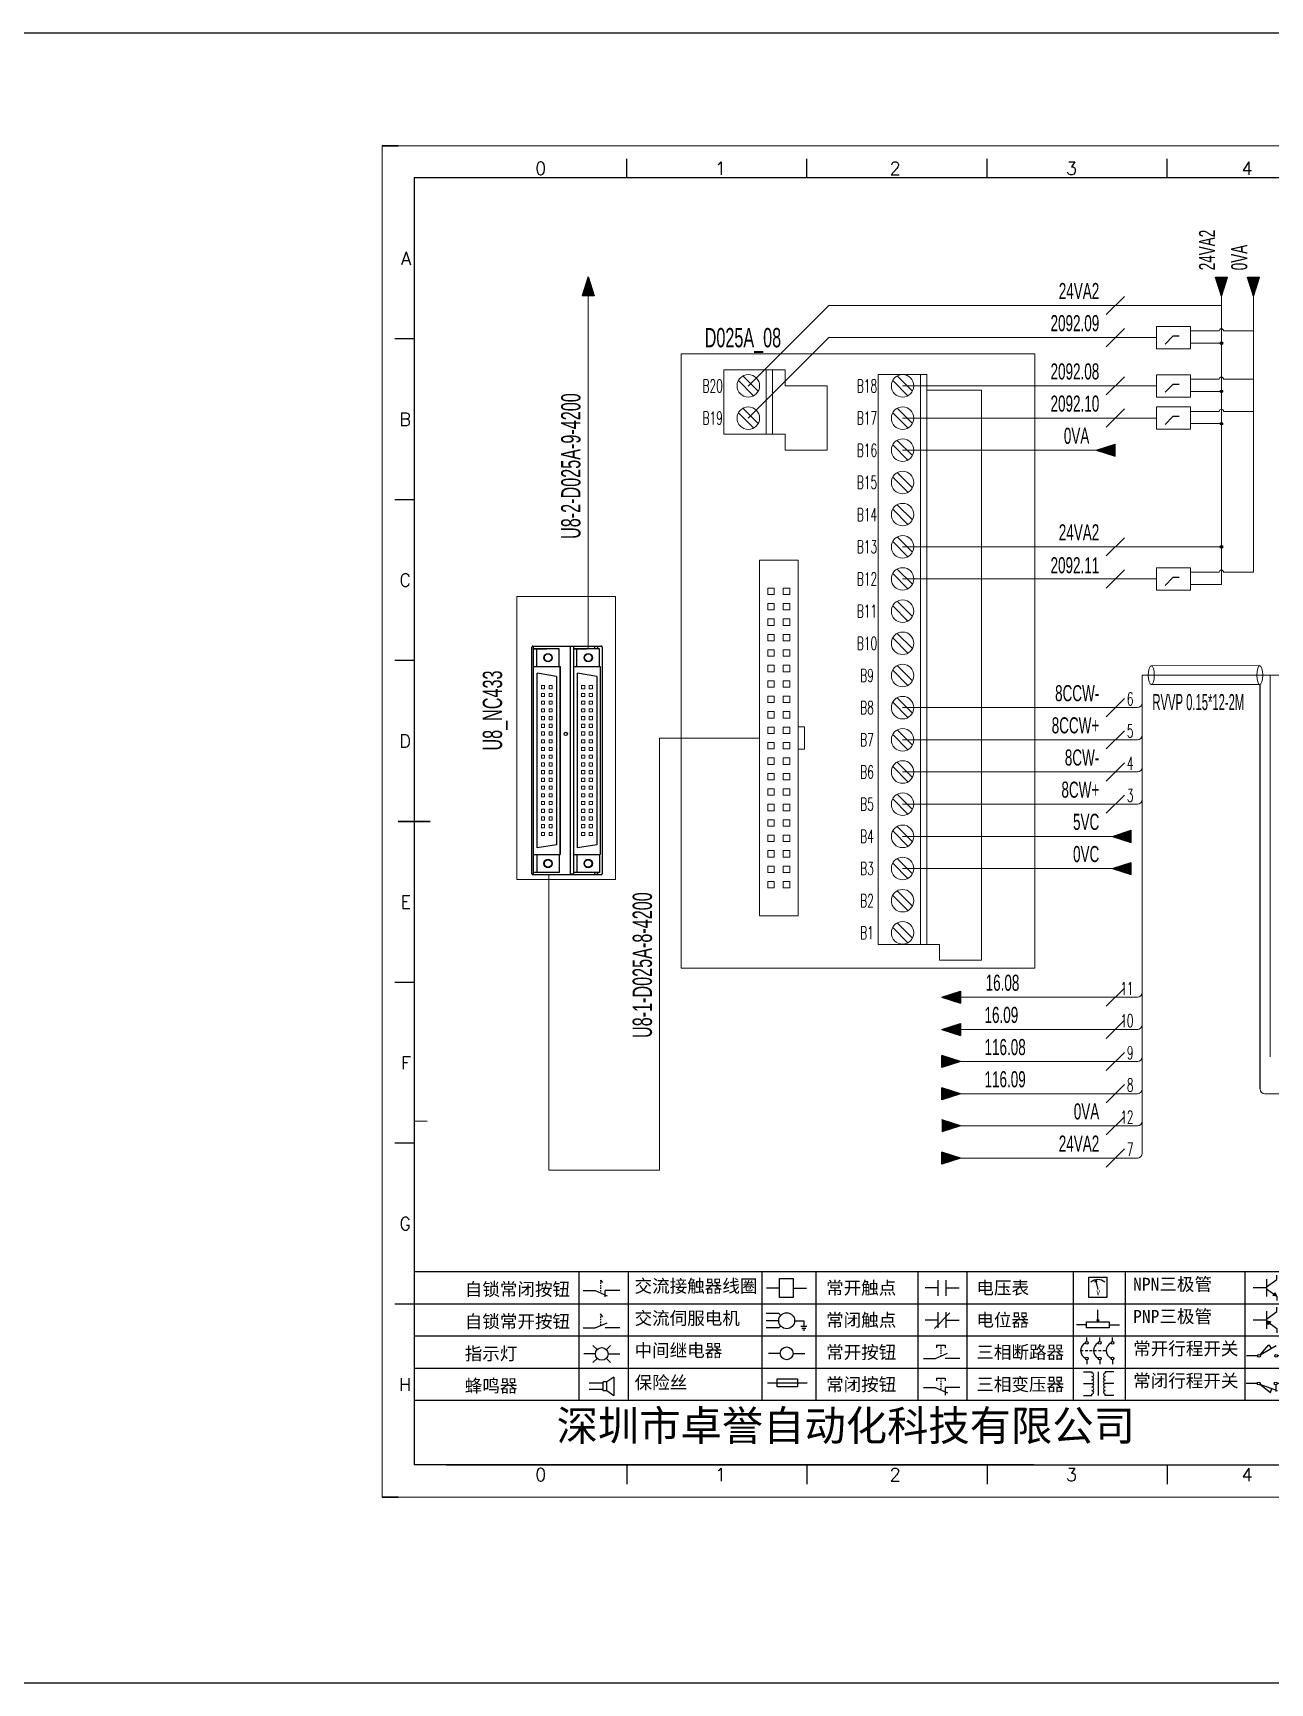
# Model space of a CAD drawing. Header units: millimetres. Extents: x 336 to 12810, y -1577 to 4105.
# Drawn here: x 11689.3 to 11881.5, y -364.4 to -108 of the extents above; entities that cross this region are included whole.
import ezdxf
from ezdxf.enums import TextEntityAlignment as Align

# ---------------------------------------------------------------- set-up
doc = ezdxf.new("R2010")
doc.units = ezdxf.units.MM
doc.linetypes.add('ACAD_ISO02W100', pattern=[15, 12, -3])
for name, color, linetype in [('AE_BOR', 1, 'Continuous'), ('SYMS', 7, 'Continuous'), ('Z_OM_GAIKEI', 7, 'Continuous')]:
    doc.layers.add(name, color=color, linetype=linetype)
doc.layers.add('Dimension', color=3, linetype='Continuous', lineweight=13)
doc.styles.get("Standard").update_dxf_attribs({"font": ''})
doc.styles.add('WD', font='romans.shx', dxfattribs={"width": 0.8, "bigfont": 'gbcbig.shx'})
doc.styles.add('样式 8', font='arial.ttf', dxfattribs={"width": 0.6, "height": 2.5})
doc.styles.add('汉字', font='')
doc.styles.get('Standard').set_extended_font_data('SimSun')
doc.styles.get('汉字').set_extended_font_data('新宋体')

# ---------------------------------------------------------------- blocks, each defined once
blk = doc.blocks.new('*U6')
at = {"linetype": 'ByBlock'}
for p, q in [((-1909.23, -780.45), (-1909.23, -780.67)), ((-1909.23, -780.45), (-1908.92, -780.84)), ((-1909.23, -780.84), (-1909.23, -781.05)), ((-1909.23, -781.23), (-1909.23, -781.44)), ((-1909.23, -781.61), (-1909.23, -781.83)), ((-1909.23, -782), (-1909.23, -782.21)), ((-1911.92, -782.07), (-1910.06, -782.07)), ((-1910.06, -782.07), (-1908.18, -782.88)), ((-1909.23, -782.38), (-1909.23, -782.43)), ((-1908.52, -783.07), (-1908.52, -782.07)), ((-1906.25, -782.07), (-1908.52, -782.07))]:
    blk.add_line(p, q, dxfattribs=at)
blk = doc.blocks.new('*U8')
at = {"linetype": 'ByBlock'}
for p, q in [((-1910.06, -792.89), (-1908.18, -792.08)), ((-1908.88, -791.17), (-1909.23, -790.71)), ((-1909.23, -790.71), (-1909.23, -790.92)), ((-1909.23, -791.09), (-1909.23, -791.31)), ((-1909.23, -791.48), (-1909.23, -791.69)), ((-1909.23, -791.86), (-1909.23, -792.08)), ((-1909.23, -792.25), (-1909.23, -792.47)), ((-1911.92, -792.89), (-1910.06, -792.89)), ((-1906.25, -792.89), (-1908.52, -792.89))]:
    blk.add_line(p, q, dxfattribs=at)
blk = doc.blocks.new('蜂鸣器')
at = {"linetype": 'ByBlock'}
for p, q in [((-1908.8, -796.48), (-1911.01, -796.48)), ((-1908.25, -796.26), (-1908.8, -796.26)), ((-1908.8, -797.68), (-1908.8, -796.26)), ((-1907.17, -795.53), (-1908.25, -796.26)), ((-1908.25, -797.68), (-1908.25, -796.26)), ((-1907.17, -795.53), (-1907.17, -798.41)), ((-1908.8, -797.46), (-1911.01, -797.46)), ((-1908.25, -797.68), (-1908.8, -797.68)), ((-1907.17, -798.41), (-1908.25, -797.68))]:
    blk.add_line(p, q, dxfattribs=at)
blk = doc.blocks.new('指示灯')
at = {"linetype": 'ByBlock'}
for p, q in [((-1854.25, -776.92), (-1856.06, -776.92)), ((-1854.62, -775.59), (-1853.97, -776.23)), ((-1851.9, -775.59), (-1852.54, -776.23)), ((-1852.26, -776.92), (-1850.45, -776.92)), ((-1854.62, -778.25), (-1853.97, -777.61)), ((-1851.9, -778.25), (-1852.54, -777.61))]:
    blk.add_line(p, q, dxfattribs=at)
blk.add_circle((-1853.26, -776.92), 0.992, dxfattribs=at)
blk = doc.blocks.new('交流接触器线圈')
at = {"linetype": 'ByBlock'}
for p, q in [((-1880.82, -781.77), (-1882.87, -781.77)), ((-1878.72, -781.77), (-1876.67, -781.77))]:
    blk.add_line(p, q, dxfattribs=at)
blk.add_lwpolyline([(-1880.82, -780.28), (-1878.72, -780.28), (-1878.72, -783.26), (-1880.82, -783.26)], close=True, dxfattribs=at)
blk = doc.blocks.new('交流伺服电机')
at = {"linetype": 'ByBlock'}
for p, q in [((-1880.97, -785.75), (-1882.94, -785.75)), ((-1880.97, -786.85), (-1882.94, -786.85)), ((-1880.97, -785.75), (-1880.65, -786.03)), ((-1878.49, -786.85), (-1877.07, -786.85)), ((-1877.07, -786.85), (-1877.07, -787.72)), ((-1880.97, -787.94), (-1882.94, -787.94)), ((-1880.97, -787.94), (-1880.65, -787.67)), ((-1877.54, -787.72), (-1876.59, -787.72)), ((-1877.38, -788.01), (-1876.75, -788.01)), ((-1877.23, -788.29), (-1876.9, -788.29))]:
    blk.add_line(p, q, dxfattribs=at)
blk.add_circle((-1879.73, -786.85), 1.24, dxfattribs=at)
blk = doc.blocks.new('中间继电器')
at = {"linetype": 'ByBlock'}
for p, q in [((-1880.72, -791.92), (-1882.54, -791.92)), ((-1878.74, -791.92), (-1876.92, -791.92))]:
    blk.add_line(p, q, dxfattribs=at)
blk.add_circle((-1879.73, -791.92), 0.992, dxfattribs=at)
blk = doc.blocks.new('保险丝')
at = {"linetype": 'ByBlock'}
blk.add_line((-1882.72, -796.49), (-1876.55, -796.49), dxfattribs=at)
blk.add_lwpolyline([(-1881.2, -795.86), (-1878.06, -795.86), (-1878.06, -797.12), (-1881.2, -797.12)], close=True, dxfattribs=at)
blk = doc.blocks.new('常开按钮')
at = {"linetype": 'ByBlock'}
for p, q in [((-1910.06, -787.73), (-1908.18, -786.93)), ((-1909.9, -785.68), (-1908.56, -785.68)), ((-1909.9, -785.68), (-1909.9, -786.07)), ((-1909.23, -785.68), (-1909.23, -785.89)), ((-1909.23, -786.06), (-1909.23, -786.28)), ((-1909.23, -786.45), (-1909.23, -786.67)), ((-1909.23, -786.84), (-1909.23, -787.05)), ((-1908.56, -785.68), (-1908.56, -786.07)), ((-1911.92, -787.73), (-1910.06, -787.73)), ((-1909.23, -787.22), (-1909.23, -787.38)), ((-1906.25, -787.73), (-1908.52, -787.73))]:
    blk.add_line(p, q, dxfattribs=at)
blk = doc.blocks.new('常开触点')
at = {"linetype": 'ByBlock'}
for p, q in [((-1853.82, -781.77), (-1855.88, -781.77)), ((-1853.82, -782.99), (-1853.82, -780.56)), ((-1852.6, -782.99), (-1852.6, -780.56)), ((-1852.6, -781.77), (-1850.55, -781.77))]:
    blk.add_line(p, q, dxfattribs=at)
blk = doc.blocks.new('常闭触点')
at = {"linetype": 'ByBlock'}
for p, q in [((-1853.82, -786.77), (-1855.88, -786.77)), ((-1852.01, -785.66), (-1854.43, -788.1)), ((-1853.82, -787.99), (-1853.82, -785.56)), ((-1852.6, -787.99), (-1852.6, -785.56)), ((-1852.6, -786.77), (-1850.55, -786.77))]:
    blk.add_line(p, q, dxfattribs=at)
blk = doc.blocks.new('常闭按钮')
at = {"linetype": 'ByBlock'}
for p, q in [((-1856.13, -792.28), (-1854.28, -792.28)), ((-1854.28, -792.28), (-1852.4, -793.09)), ((-1854.11, -790.83), (-1852.77, -790.83)), ((-1854.11, -790.83), (-1854.11, -791.22)), ((-1853.44, -790.83), (-1853.44, -791.04)), ((-1853.44, -791.21), (-1853.44, -791.43)), ((-1853.44, -791.6), (-1853.44, -791.82)), ((-1853.44, -791.99), (-1853.44, -792.2)), ((-1852.77, -790.83), (-1852.77, -791.22)), ((-1850.47, -792.28), (-1852.73, -792.28)), ((-1852.73, -792.28), (-1852.73, -793.43)), ((-1853.44, -792.37), (-1853.44, -792.53))]:
    blk.add_line(p, q, dxfattribs=at)
blk = doc.blocks.new('电压表')
at = {"linetype": 'ByBlock'}
for p, q in [((-1814.84, -780.75), (-1814.91, -781.13)), ((-1814.6, -781.05), (-1814.91, -781.13)), ((-1814.84, -780.75), (-1814.46, -782.26)), ((-1814.84, -780.75), (-1814.6, -781.05))]:
    blk.add_line(p, q, dxfattribs=at)
blk.add_lwpolyline([(-1815.84, -780.34), (-1813.07, -780.34), (-1813.07, -783.49), (-1815.84, -783.49)], close=True, dxfattribs=at)
blk.add_arc((-1814.46, -782.26), 1.56, 46.8313, 133.1687, dxfattribs=at)
at = {"linetype": 'ByBlock', "insert": (-1814.7, -782.39), "char_height": 0.75, "width": 0.6768, "attachment_point": 1}
blk.add_mtext('V', dxfattribs=at)
blk = doc.blocks.new('电位器')
at = {"linetype": 'ByBlock'}
for p, q in [((-1814.45, -787.3), (-1814.62, -786.96)), ((-1814.62, -786.96), (-1814.27, -786.96)), ((-1814.45, -787.3), (-1814.45, -785.39)), ((-1814.45, -787.3), (-1814.27, -786.96)), ((-1816.21, -787.75), (-1817.79, -787.75)), ((-1812.68, -787.75), (-1811.1, -787.75))]:
    blk.add_line(p, q, dxfattribs=at)
blk.add_lwpolyline([(-1816.21, -787.3), (-1812.68, -787.3), (-1812.68, -788.2), (-1816.21, -788.2)], close=True, dxfattribs=at)
blk = doc.blocks.new('三相断路器')
at = {"linetype": 'ByBlock'}
for p, q in [((-1816.17, -790.33), (-1816.17, -789.7)), ((-1814.17, -790.33), (-1814.17, -789.7)), ((-1812.18, -790.33), (-1812.18, -789.7)), ((-1817.14, -791.74), (-1816.72, -791.74)), ((-1816.45, -791.74), (-1816.03, -791.74)), ((-1815.76, -791.74), (-1815.34, -791.74)), ((-1815.07, -791.74), (-1814.65, -791.74)), ((-1814.38, -791.74), (-1813.96, -791.74)), ((-1813.69, -791.74), (-1813.27, -791.74)), ((-1816.17, -793.19), (-1816.17, -793.83)), ((-1814.17, -793.19), (-1814.17, -793.83)), ((-1812.18, -793.19), (-1812.18, -793.83))]:
    blk.add_line(p, q, dxfattribs=at)
for centre in [(-1816.17, -790.55), (-1814.17, -790.55), (-1812.18, -790.55), (-1816.17, -792.98), (-1814.17, -792.98), (-1812.18, -792.98)]:
    blk.add_circle(centre, 0.219, dxfattribs=at)
for centre in [(-1815.81, -791.74), (-1813.82, -791.74), (-1811.83, -791.74)]:
    blk.add_arc(centre, 1.32, 115.5791, 244.4209, dxfattribs=at)
blk = doc.blocks.new('三相变压器')
at = {"linetype": 'ByBlock'}
for p, q in [((-1816.69, -795.03), (-1815.37, -795.03)), ((-1816.69, -796.87), (-1815.37, -796.87)), ((-1815.37, -795.03), (-1815.37, -795.24)), ((-1814.34, -798.7), (-1814.34, -795.04)), ((-1812, -795.03), (-1813.32, -795.03)), ((-1813.32, -795.03), (-1813.32, -795.24)), ((-1812, -796.87), (-1813.32, -796.87)), ((-1816.69, -798.71), (-1815.37, -798.71)), ((-1815.37, -798.71), (-1815.37, -798.5)), ((-1813.32, -798.71), (-1813.32, -798.5)), ((-1812, -798.71), (-1813.32, -798.71))]:
    blk.add_line(p, q, dxfattribs=at)
for centre, start, end in [((-1815.37, -795.51), 270, 90), ((-1815.37, -796.06), 270, 90), ((-1815.37, -796.6), 270, 90), ((-1815.37, -797.14), 270, 90), ((-1815.37, -797.68), 270, 90), ((-1813.32, -795.51), 90, 270), ((-1813.32, -796.06), 90, 270), ((-1813.32, -796.6), 90, 270), ((-1813.32, -797.14), 90, 270), ((-1813.32, -797.68), 90, 270), ((-1815.37, -798.23), 270, 90), ((-1813.32, -798.23), 90, 270)]:
    blk.add_arc(centre, 0.271, start, end, dxfattribs=at)
blk = doc.blocks.new('NPN三极管')
at = {"linetype": 'ByBlock'}
for p, q in [((-1785.73, -781.97), (-1787.81, -781.97)), ((-1785.73, -780.61), (-1785.73, -783.32)), ((-1785.73, -781.82), (-1784.15, -780.66)), ((-1784.15, -780.66), (-1784.15, -779.98)), ((-1785.73, -782.11), (-1784.15, -783.27)), ((-1784.41, -782.73), (-1784.74, -783.18)), ((-1784.15, -783.27), (-1784.74, -783.18)), ((-1784.15, -783.27), (-1784.41, -782.73)), ((-1784.15, -783.27), (-1784.15, -783.96))]:
    blk.add_line(p, q, dxfattribs=at)
blk = doc.blocks.new('PNP三极管')
at = {"linetype": 'ByBlock'}
for p, q in [((-1784.9, -786.74), (-1786.98, -786.74)), ((-1784.9, -785.38), (-1784.9, -788.09)), ((-1784.9, -786.59), (-1783.32, -785.43)), ((-1784.9, -786.88), (-1783.32, -788.04)), ((-1784.9, -786.88), (-1784.31, -786.97)), ((-1784.9, -786.88), (-1784.64, -787.42)), ((-1784.31, -786.97), (-1784.64, -787.42)), ((-1783.32, -785.43), (-1783.32, -784.75)), ((-1783.32, -788.04), (-1783.32, -788.73))]:
    blk.add_line(p, q, dxfattribs=at)
blk = doc.blocks.new('常开行程开关')
at = {"linetype": 'ByBlock'}
for p, q in [((-1786.29, -792.3), (-1788.01, -792.3)), ((-1785.89, -792.17), (-1784.52, -790.62)), ((-1785.89, -792.17), (-1783.43, -790.72)), ((-1784.52, -790.62), (-1784.19, -791.17)), ((-1781.48, -792.3), (-1783.21, -792.3))]:
    blk.add_line(p, q, dxfattribs=at)
for centre in [(-1786.07, -792.3), (-1783.42, -792.3)]:
    blk.add_circle(centre, 0.219, dxfattribs=at)
blk = doc.blocks.new('常闭行程开关')
at = {"linetype": 'ByBlock'}
for p, q in [((-1786.34, -796.62), (-1788.07, -796.62)), ((-1785.93, -796.72), (-1783.25, -797.7)), ((-1785.93, -796.72), (-1784.3, -798)), ((-1784.3, -798), (-1784.08, -797.4)), ((-1783.48, -796.84), (-1783.48, -797.85)), ((-1781.54, -796.62), (-1783.26, -796.62))]:
    blk.add_line(p, q, dxfattribs=at)
for centre in [(-1786.12, -796.62), (-1783.48, -796.62)]:
    blk.add_circle(centre, 0.219, dxfattribs=at)
blk = doc.blocks.new('电控横A4')
for p, q in [((292, -5), (5, -5)), ((5, -5), (5, -205)), ((10.03, -205), (289.53, -205)), ((130.8, -205), (190.75, -205))]:
    blk.add_line(p, q)
at = {"lineweight": 9, "ltscale": 0.1}
for p, q in [((5, -151.57), (7, -151.57)), ((101.34, -205), (130.8, -205)), ((129.44, -205), (129.44, -205)), ((129.44, -205), (129.44, -205)), ((129.44, -205), (129.44, -205)), ((129.44, -205), (129.44, -205))]:
    blk.add_line(p, q, dxfattribs=at)
at = {"linetype": 'ByBlock'}
for p, q in [((292, -175), (5, -175)), ((292, -180), (5, -180)), ((292, -185), (5, -185)), ((292, -190), (5, -190)), ((292, -195), (5, -195))]:
    blk.add_line(p, q, dxfattribs=at)
at = {"color": 0, "lineweight": -2}
for p, q in [((30.58, -175), (30.58, -195)), ((38.26, -175), (38.26, -195)), ((59.05, -175), (59.05, -195)), ((67.4, -175), (67.4, -195)), ((83.26, -175), (83.26, -195)), ((90.91, -175), (90.91, -195)), ((107.4, -175), (107.4, -195)), ((115.5, -175), (115.5, -195)), ((134.12, -175), (134.12, -195))]:
    blk.add_line(p, q, dxfattribs=at)
at = {"color": 0, "ltscale": 2}
blk.add_line((101.34, -205), (5, -205), dxfattribs=at)
at = {"layer": 'AE_BOR', "lineweight": 30}
for p, q in [((2.53, 0), (0, 0)), ((0, -210), (2.53, -210))]:
    blk.add_line(p, q, dxfattribs=at)
at = {"layer": 'AE_BOR', "color": 1, "lineweight": 15}
for p, q in [((0, 0), (297, 0)), ((0, -210), (0, 0)), ((297, -210), (0, -210))]:
    blk.add_line(p, q, dxfattribs=at)
at = {"layer": 'AE_BOR'}
for p, q in [((38.03, -5), (38.03, -2)), ((66.03, -5), (66.03, -2)), ((94.03, -5), (94.03, -2)), ((122.03, -5), (122.03, -2)), ((5, -30), (2, -30)), ((5, -55), (2, -55)), ((5, -80), (2, -80)), ((5, -130), (2, -130)), ((5, -155), (2, -155)), ((5, -180), (2, -180)), ((38.03, -205), (38.03, -208)), ((66.03, -205), (66.03, -208)), ((94.03, -205), (94.03, -208)), ((122.03, -205), (122.03, -208))]:
    blk.add_line(p, q, dxfattribs=at)
at = {"layer": 'AE_BOR', "color": 2, "lineweight": 30}
blk.add_line((2.5, -105), (7.5, -105), dxfattribs=at)
at = {"linetype": 'ByBlock'}
for name, p in [('*U6', (1943.19, 604.18)), ('交流接触器线圈', (1942.62, 604.27)), ('常开触点', (1940.27, 604.3)), ('电压表', (1925.71, 604.52)), ('NPN三极管', (1923.2, 604.5)), ('*U8', (1943.19, 609.18)), ('交流伺服电机', (1942.62, 604.27)), ('常闭触点', (1940.27, 604.3)), ('电位器', (1925.71, 604.52)), ('PNP三极管', (1922.37, 604.27)), ('指示灯', (1887.41, 589.18)), ('中间继电器', (1942.62, 604.27)), ('常开按钮', (1996.06, 599.3)), ('三相断路器', (1925.71, 604.52)), ('常开行程开关', (1922.37, 604.27)), ('蜂鸣器', (1943.19, 604.18)), ('保险丝', (1942.62, 604.27)), ('常闭按钮', (1940.27, 599.3)), ('三相变压器', (1925.71, 604.52)), ('常闭行程开关', (1922.37, 604.27))]:
    blk.add_blockref(name, p, dxfattribs=at)
at = {"char_height": 2, "attachment_point": 1, "style": '汉字'}
for s, insert in [('{\\fKaiTi_GB2312|b0|i0|c134|p49;自锁常闭按钮}', (12.86, -176.69)), ('{\\fKaiTi_GB2312|b0|i0|c134|p49;交流接触器线圈}', (39.25, -176.19)), ('{\\fKaiTi_GB2312|b0|i0|c134|p49;常开触点}', (69.01, -176.48)), ('{\\fKaiTi_GB2312|b0|i0|c134|p49;电压表}', (92.37, -176.47)), ('{\\fKaiTi_GB2312|b0|i0|c134|p49;NPN三极管}', (116.73, -175.91)), ('{\\fKaiTi_GB2312|b0|i0|c134|p49;自锁常开按钮}', (12.86, -181.69)), ('{\\fKaiTi_GB2312|b0|i0|c134|p49;交流伺服电机}', (39.25, -181.19)), ('{\\fKaiTi_GB2312|b0|i0|c134|p49;常闭触点}', (69.01, -181.48)), ('{\\fKaiTi_GB2312|b0|i0|c134|p49;电位器}', (92.37, -181.47)), ('{\\fKaiTi_GB2312|b0|i0|c134|p49;PNP三极管}', (116.73, -180.91)), ('{\\fKaiTi_GB2312|b0|i0|c134|p49;指示灯}', (12.86, -186.69)), ('{\\fKaiTi_GB2312|b0|i0|c134|p49;中间继电器}', (39.25, -186.19)), ('{\\fKaiTi_GB2312|b0|i0|c134|p49;常开按钮}', (69.01, -186.48)), ('{\\fKaiTi_GB2312|b0|i0|c134|p49;三相断路器}', (92.37, -186.47)), ('{\\fKaiTi_GB2312|b0|i0|c134|p49;常开行程开关}', (116.73, -185.91)), ('{\\fKaiTi_GB2312|b0|i0|c134|p49;蜂鸣器}', (12.86, -191.69)), ('{\\fKaiTi_GB2312|b0|i0|c134|p49;保险丝}', (39.25, -191.19)), ('{\\fKaiTi_GB2312|b0|i0|c134|p49;常闭按钮}', (69.01, -191.48)), ('{\\fKaiTi_GB2312|b0|i0|c134|p49;三相变压器}', (92.37, -191.47)), ('{\\fKaiTi_GB2312|b0|i0|c134|p49;常闭行程开关}', (116.73, -190.91))]:
    blk.add_mtext(s, dxfattribs=dict(at, insert=insert))
at = {"color": 0, "lineweight": -2, "insert": (27.14, -196.53), "char_height": 4.7064, "width": 96.1138, "attachment_point": 1}
blk.add_mtext('深圳市卓誉自动化科技有限公司', dxfattribs=at)
at = {"layer": 'AE_BOR', "style": 'WD'}
for s, p in [('0', (24.67, -4.5)), ('1', (52.6, -4.5)), ('2', (79.75, -4.5)), ('3', (107.15, -4.5)), ('4', (134.45, -4.5)), ('0', (24.67, -207.5)), ('1', (52.6, -207.5)), ('2', (79.75, -207.5)), ('3', (107.15, -207.5)), ('4', (134.45, -207.5))]:
    blk.add_text(s, height=2, dxfattribs=at).set_placement(p, align=Align.CENTER)
for s, p in [('A', (4.5, -17.5)), ('B', (4.5, -42.5)), ('C', (4.5, -67.5)), ('D', (4.5, -92.5)), ('E', (4.5, -117.5)), ('F', (4.5, -142.5)), ('G', (4.5, -167.5)), ('H', (4.5, -192.5))]:
    blk.add_text(s, height=2, dxfattribs=at).set_placement(p, align=Align.MIDDLE_RIGHT)
blk = doc.blocks.new('WDDOT')
blk.add_hatch(color=256).paths.add_polyline_path([(0.5, 0, 1), (-0.5, 0, 1)])
blk.add_circle((0, 0), 0.5)

msp = doc.modelspace()

# ---------------------------------------------------------------- hatches: boundary and pattern name
for points in [[(11774.595, -148.794), (11775.531, -145.876), (11776.466, -148.794)], [(11873.012, -145.917), (11873.948, -148.836), (11874.883, -145.917)], [(11878.012, -145.917), (11878.948, -148.836), (11879.883, -145.917)], [(11874.144, -156.164, 1), (11873.751, -156.164, 1)], [(11874.144, -163.664, 1), (11873.751, -163.664, 1)], [(11874.144, -168.664, 1), (11873.751, -168.664, 1)], [(11854.511, -172.804), (11857.429, -173.739), (11857.429, -171.869)], [(11874.144, -187.804, 1), (11873.751, -187.804, 1)], [(11857.011, -232.804), (11859.929, -233.739), (11859.929, -231.869)], [(11857.011, -237.804), (11859.929, -238.739), (11859.929, -236.869)], [(11830.479, -257.808), (11833.398, -258.743), (11833.398, -256.873)], [(11830.479, -262.804), (11833.398, -263.739), (11833.398, -261.869)], [(11830.479, -268.735), (11830.479, -266.865), (11833.398, -267.8)], [(11830.479, -273.735), (11830.479, -271.865), (11833.398, -272.8)], [(11833.398, -277.8), (11830.479, -278.735), (11830.479, -276.865)], [(11830.479, -283.735), (11830.479, -281.865), (11833.398, -282.8)]]:
    msp.add_hatch(color=256).paths.add_polyline_path(points)

# ---------------------------------------------------------------- linework, layer by layer
for p, q in [((11775.531, -145.876), (11774.595, -148.794)), ((11775.531, -145.876), (11776.466, -148.794)), ((11873.012, -145.917), (11874.883, -145.917)), ((11873.948, -148.836), (11873.012, -145.917)), ((11873.948, -148.836), (11874.883, -145.917)), ((11878.012, -145.917), (11879.883, -145.917)), ((11878.948, -148.836), (11878.012, -145.917)), ((11878.948, -148.836), (11879.883, -145.917)), ((11776.466, -148.794), (11774.595, -148.794)), ((11854.511, -172.804), (11857.429, -171.869)), ((11854.511, -172.804), (11857.429, -173.739)), ((11857.429, -173.739), (11857.429, -171.869)), ((11879.955, -272.062), (11879.955, -209.205)), ((11857.011, -232.804), (11859.929, -231.869)), ((11857.011, -232.804), (11859.929, -233.739)), ((11859.929, -233.739), (11859.929, -231.869)), ((11857.011, -237.804), (11859.929, -236.869)), ((11857.011, -237.804), (11859.929, -238.739)), ((11859.929, -238.739), (11859.929, -236.869)), ((11830.479, -257.808), (11833.398, -256.873)), ((11830.479, -257.808), (11833.398, -258.743)), ((11833.398, -256.873), (11833.398, -258.743)), ((11830.479, -262.804), (11833.398, -261.869)), ((11830.479, -262.804), (11833.398, -263.739)), ((11833.398, -261.869), (11833.398, -263.739)), ((11833.398, -267.8), (11830.479, -266.865)), ((11830.479, -268.735), (11830.479, -266.865)), ((11833.398, -267.8), (11830.479, -268.735)), ((11833.398, -272.8), (11830.479, -271.865)), ((11830.479, -273.735), (11830.479, -271.865)), ((11833.398, -272.8), (11830.479, -273.735)), ((11833.398, -277.8), (11830.479, -276.865)), ((11833.398, -277.8), (11830.479, -278.735)), ((11830.479, -283.735), (11830.479, -281.865)), ((11833.398, -282.8), (11830.479, -281.865)), ((11833.398, -282.8), (11830.479, -283.735))]:
    msp.add_line(p, q)
at = {"color": 3, "lineweight": 0}
for p, q in [((11775.531, -203.66), (11775.531, -148.794)), ((11824.403, -192.808), (11863.865, -192.808)), ((11919.013, -207.745), (11861.643, -207.745)), ((11824.403, -212.804), (11860.893, -212.804)), ((11786.643, -217.521), (11786.643, -284.701)), ((11802.155, -217.521), (11786.643, -217.521)), ((11824.403, -217.804), (11860.893, -217.804)), ((11824.403, -222.804), (11860.893, -222.804)), ((11824.403, -227.804), (11860.893, -227.804)), ((11769.432, -284.701), (11769.432, -238.779)), ((11769.441, -284.701), (11786.643, -284.701))]:
    msp.add_line(p, q, dxfattribs=at)
at = {"lineweight": 0}
for p, q in [((11800.383, -162.841), (11812.921, -150.304)), ((11812.921, -150.304), (11873.948, -150.304)), ((11873.948, -193.668), (11873.948, -148.836)), ((11878.948, -191.774), (11878.948, -148.836)), ((11800.383, -167.841), (11812.921, -155.304)), ((11812.921, -155.304), (11863.865, -155.304)), ((11869.121, -154.27), (11873.602, -154.27)), ((11869.121, -156.164), (11873.948, -156.164)), ((11874.275, -154.27), (11878.948, -154.27)), ((11796.639, -170.304), (11796.639, -160.304)), ((11806.134, -160.304), (11796.639, -160.304)), ((11803.203, -170.304), (11803.203, -160.304)), ((11804.203, -170.304), (11804.203, -160.304)), ((11806.134, -162.804), (11806.134, -160.304)), ((11820.621, -249.591), (11820.621, -161.017)), ((11828.185, -161.017), (11820.621, -161.017)), ((11827.185, -249.591), (11827.185, -161.017)), ((11828.185, -249.591), (11828.185, -161.017)), ((11812.697, -162.804), (11806.134, -162.804)), ((11812.697, -162.804), (11812.697, -172.804)), ((11824.403, -162.804), (11863.865, -162.804)), ((11836.68, -163.471), (11828.185, -163.471)), ((11836.68, -163.471), (11836.68, -252.045)), ((11869.121, -161.77), (11873.602, -161.77)), ((11869.121, -163.664), (11873.948, -163.664)), ((11874.275, -161.77), (11878.948, -161.77)), ((11824.403, -167.804), (11863.865, -167.804)), ((11869.121, -166.77), (11873.602, -166.77)), ((11869.121, -168.664), (11873.948, -168.664)), ((11874.275, -166.77), (11878.948, -166.77)), ((11806.134, -170.304), (11796.639, -170.304)), ((11806.134, -172.804), (11806.134, -170.304)), ((11812.697, -172.804), (11806.134, -172.804)), ((11824.403, -172.804), (11854.511, -172.804)), ((11824.403, -187.804), (11873.948, -187.804)), ((11869.121, -191.774), (11873.602, -191.774)), ((11874.275, -191.774), (11878.948, -191.774)), ((11869.121, -193.668), (11873.948, -193.668)), ((11863.072, -206.281), (11879.915, -206.279)), ((11861.643, -207.745), (11861.643, -282.05)), ((11863.052, -209.21), (11879.915, -209.21)), ((11881.499, -267.058), (11881.499, -207.745)), ((11824.403, -232.804), (11857.011, -232.804)), ((11824.403, -237.804), (11857.011, -237.804)), ((11830.116, -249.591), (11820.621, -249.591)), ((11830.116, -252.045), (11830.116, -249.591)), ((11836.68, -252.045), (11830.116, -252.045)), ((11833.398, -257.808), (11860.893, -257.808)), ((11833.398, -262.804), (11860.893, -262.804)), ((11833.398, -267.8), (11860.893, -267.8)), ((11833.398, -272.8), (11860.893, -272.8)), ((11919.013, -272.812), (11880.705, -272.812)), ((11833.398, -277.8), (11860.893, -277.8)), ((11833.398, -282.8), (11860.893, -282.8))]:
    msp.add_line(p, q, dxfattribs=at)
at = {"linetype": 'ACAD_ISO02W100'}
for p, q in [((11866.387, -155.069), (11865.195, -156.298)), ((11867.394, -155.072), (11866.387, -155.069)), ((11866.387, -162.569), (11865.195, -163.798)), ((11867.394, -162.572), (11866.387, -162.569)), ((11866.387, -167.569), (11865.195, -168.798)), ((11867.394, -167.572), (11866.387, -167.569)), ((11866.387, -192.573), (11865.195, -193.802)), ((11867.394, -192.576), (11866.387, -192.573))]:
    msp.add_line(p, q, dxfattribs=at)
at = {"color": 1}
msp.add_lwpolyline([(11345.451, -107.963), (12809.799, -107.963), (12809.799, -364.374), (11345.451, -364.374)], close=True, dxfattribs=at)
at = {"lineweight": 0}
for points in [[(11863.865, -157.03), (11863.865, -153.578), (11869.121, -153.578), (11869.121, -157.03)], [(11789.967, -253.294), (11789.967, -157.804), (11844.967, -157.804), (11844.967, -253.294)], [(11789.967, -253.294), (11789.967, -157.804), (11844.967, -157.804), (11844.967, -253.294)], [(11863.865, -164.53), (11863.865, -161.078), (11869.121, -161.078), (11869.121, -164.53)], [(11863.865, -169.53), (11863.865, -166.078), (11869.121, -166.078), (11869.121, -169.53)], [(11802.155, -245.171), (11802.155, -189.871), (11808.155, -189.871), (11808.155, -245.171)], [(11863.865, -194.534), (11863.865, -191.082), (11869.121, -191.082), (11869.121, -194.534)], [(11804.455, -195.221), (11803.455, -195.221), (11803.455, -194.221), (11804.455, -194.221)], [(11806.855, -195.221), (11805.855, -195.221), (11805.855, -194.221), (11806.855, -194.221)], [(11779.797, -239.529), (11764.447, -239.529), (11764.447, -195.513), (11779.797, -195.513)], [(11804.455, -197.621), (11803.455, -197.621), (11803.455, -196.621), (11804.455, -196.621)], [(11806.855, -197.621), (11805.855, -197.621), (11805.855, -196.621), (11806.855, -196.621)], [(11804.455, -200.021), (11803.455, -200.021), (11803.455, -199.021), (11804.455, -199.021)], [(11806.855, -200.021), (11805.855, -200.021), (11805.855, -199.021), (11806.855, -199.021)], [(11804.455, -202.421), (11803.455, -202.421), (11803.455, -201.421), (11804.455, -201.421)], [(11806.855, -202.421), (11805.855, -202.421), (11805.855, -201.421), (11806.855, -201.421)], [(11804.455, -204.821), (11803.455, -204.821), (11803.455, -203.821), (11804.455, -203.821)], [(11806.855, -204.821), (11805.855, -204.821), (11805.855, -203.821), (11806.855, -203.821)], [(11804.455, -207.221), (11803.455, -207.221), (11803.455, -206.221), (11804.455, -206.221)], [(11806.855, -207.221), (11805.855, -207.221), (11805.855, -206.221), (11806.855, -206.221)], [(11768.259, -209.38), (11768.759, -209.38), (11768.759, -209.88), (11768.259, -209.88)], [(11769.459, -209.38), (11769.959, -209.38), (11769.959, -209.88), (11769.459, -209.88)], [(11774.509, -209.38), (11775.009, -209.38), (11775.009, -209.88), (11774.509, -209.88)], [(11775.709, -209.38), (11776.209, -209.38), (11776.209, -209.88), (11775.709, -209.88)], [(11804.455, -209.621), (11803.455, -209.621), (11803.455, -208.621), (11804.455, -208.621)], [(11806.855, -209.621), (11805.855, -209.621), (11805.855, -208.621), (11806.855, -208.621)], [(11768.259, -210.58), (11768.759, -210.58), (11768.759, -211.08), (11768.259, -211.08)], [(11768.259, -211.78), (11768.759, -211.78), (11768.759, -212.28), (11768.259, -212.28)], [(11769.459, -210.58), (11769.959, -210.58), (11769.959, -211.08), (11769.459, -211.08)], [(11769.459, -211.78), (11769.959, -211.78), (11769.959, -212.28), (11769.459, -212.28)], [(11774.509, -210.58), (11775.009, -210.58), (11775.009, -211.08), (11774.509, -211.08)], [(11774.509, -211.78), (11775.009, -211.78), (11775.009, -212.28), (11774.509, -212.28)], [(11775.709, -210.58), (11776.209, -210.58), (11776.209, -211.08), (11775.709, -211.08)], [(11775.709, -211.78), (11776.209, -211.78), (11776.209, -212.28), (11775.709, -212.28)], [(11804.455, -212.021), (11803.455, -212.021), (11803.455, -211.021), (11804.455, -211.021)], [(11806.855, -212.021), (11805.855, -212.021), (11805.855, -211.021), (11806.855, -211.021)], [(11768.259, -212.98), (11768.759, -212.98), (11768.759, -213.48), (11768.259, -213.48)], [(11768.259, -214.18), (11768.759, -214.18), (11768.759, -214.68), (11768.259, -214.68)], [(11768.259, -215.38), (11768.759, -215.38), (11768.759, -215.88), (11768.259, -215.88)], [(11769.459, -212.98), (11769.959, -212.98), (11769.959, -213.48), (11769.459, -213.48)], [(11769.459, -214.18), (11769.959, -214.18), (11769.959, -214.68), (11769.459, -214.68)], [(11769.459, -215.38), (11769.959, -215.38), (11769.959, -215.88), (11769.459, -215.88)], [(11774.509, -212.98), (11775.009, -212.98), (11775.009, -213.48), (11774.509, -213.48)], [(11774.509, -214.18), (11775.009, -214.18), (11775.009, -214.68), (11774.509, -214.68)], [(11774.509, -215.38), (11775.009, -215.38), (11775.009, -215.88), (11774.509, -215.88)], [(11775.709, -212.98), (11776.209, -212.98), (11776.209, -213.48), (11775.709, -213.48)], [(11775.709, -214.18), (11776.209, -214.18), (11776.209, -214.68), (11775.709, -214.68)], [(11775.709, -215.38), (11776.209, -215.38), (11776.209, -215.88), (11775.709, -215.88)], [(11804.455, -214.421), (11803.455, -214.421), (11803.455, -213.421), (11804.455, -213.421)], [(11806.855, -214.421), (11805.855, -214.421), (11805.855, -213.421), (11806.855, -213.421)], [(11768.259, -216.58), (11768.759, -216.58), (11768.759, -217.08), (11768.259, -217.08)], [(11768.259, -217.78), (11768.759, -217.78), (11768.759, -218.28), (11768.259, -218.28)], [(11769.459, -216.58), (11769.959, -216.58), (11769.959, -217.08), (11769.459, -217.08)], [(11769.459, -217.78), (11769.959, -217.78), (11769.959, -218.28), (11769.459, -218.28)], [(11774.509, -216.58), (11775.009, -216.58), (11775.009, -217.08), (11774.509, -217.08)], [(11774.509, -217.78), (11775.009, -217.78), (11775.009, -218.28), (11774.509, -218.28)], [(11775.709, -216.58), (11776.209, -216.58), (11776.209, -217.08), (11775.709, -217.08)], [(11775.709, -217.78), (11776.209, -217.78), (11776.209, -218.28), (11775.709, -218.28)], [(11804.455, -216.821), (11803.455, -216.821), (11803.455, -215.821), (11804.455, -215.821)], [(11806.855, -216.821), (11805.855, -216.821), (11805.855, -215.821), (11806.855, -215.821)], [(11809.155, -219.271), (11808.155, -219.271), (11808.155, -215.771), (11809.155, -215.771)], [(11768.259, -218.98), (11768.759, -218.98), (11768.759, -219.48), (11768.259, -219.48)], [(11768.259, -220.18), (11768.759, -220.18), (11768.759, -220.68), (11768.259, -220.68)], [(11769.459, -218.98), (11769.959, -218.98), (11769.959, -219.48), (11769.459, -219.48)], [(11769.459, -220.18), (11769.959, -220.18), (11769.959, -220.68), (11769.459, -220.68)], [(11774.509, -218.98), (11775.009, -218.98), (11775.009, -219.48), (11774.509, -219.48)], [(11774.509, -220.18), (11775.009, -220.18), (11775.009, -220.68), (11774.509, -220.68)], [(11775.709, -218.98), (11776.209, -218.98), (11776.209, -219.48), (11775.709, -219.48)], [(11775.709, -220.18), (11776.209, -220.18), (11776.209, -220.68), (11775.709, -220.68)], [(11804.455, -219.221), (11803.455, -219.221), (11803.455, -218.221), (11804.455, -218.221)], [(11806.855, -219.221), (11805.855, -219.221), (11805.855, -218.221), (11806.855, -218.221)], [(11768.259, -221.38), (11768.759, -221.38), (11768.759, -221.88), (11768.259, -221.88)], [(11768.259, -222.58), (11768.759, -222.58), (11768.759, -223.08), (11768.259, -223.08)], [(11769.459, -221.38), (11769.959, -221.38), (11769.959, -221.88), (11769.459, -221.88)], [(11769.459, -222.58), (11769.959, -222.58), (11769.959, -223.08), (11769.459, -223.08)], [(11774.509, -221.38), (11775.009, -221.38), (11775.009, -221.88), (11774.509, -221.88)], [(11774.509, -222.58), (11775.009, -222.58), (11775.009, -223.08), (11774.509, -223.08)], [(11775.709, -221.38), (11776.209, -221.38), (11776.209, -221.88), (11775.709, -221.88)], [(11775.709, -222.58), (11776.209, -222.58), (11776.209, -223.08), (11775.709, -223.08)], [(11804.455, -221.621), (11803.455, -221.621), (11803.455, -220.621), (11804.455, -220.621)], [(11804.455, -224.021), (11803.455, -224.021), (11803.455, -223.021), (11804.455, -223.021)], [(11806.855, -221.621), (11805.855, -221.621), (11805.855, -220.621), (11806.855, -220.621)], [(11806.855, -224.021), (11805.855, -224.021), (11805.855, -223.021), (11806.855, -223.021)], [(11768.259, -223.78), (11768.759, -223.78), (11768.759, -224.28), (11768.259, -224.28)], [(11768.259, -224.98), (11768.759, -224.98), (11768.759, -225.48), (11768.259, -225.48)], [(11769.459, -223.78), (11769.959, -223.78), (11769.959, -224.28), (11769.459, -224.28)], [(11769.459, -224.98), (11769.959, -224.98), (11769.959, -225.48), (11769.459, -225.48)], [(11774.509, -223.78), (11775.009, -223.78), (11775.009, -224.28), (11774.509, -224.28)], [(11774.509, -224.98), (11775.009, -224.98), (11775.009, -225.48), (11774.509, -225.48)], [(11775.709, -223.78), (11776.209, -223.78), (11776.209, -224.28), (11775.709, -224.28)], [(11775.709, -224.98), (11776.209, -224.98), (11776.209, -225.48), (11775.709, -225.48)], [(11804.455, -226.421), (11803.455, -226.421), (11803.455, -225.421), (11804.455, -225.421)], [(11806.855, -226.421), (11805.855, -226.421), (11805.855, -225.421), (11806.855, -225.421)], [(11768.259, -226.18), (11768.759, -226.18), (11768.759, -226.68), (11768.259, -226.68)], [(11768.259, -227.38), (11768.759, -227.38), (11768.759, -227.88), (11768.259, -227.88)], [(11769.459, -226.18), (11769.959, -226.18), (11769.959, -226.68), (11769.459, -226.68)], [(11769.459, -227.38), (11769.959, -227.38), (11769.959, -227.88), (11769.459, -227.88)], [(11774.509, -226.18), (11775.009, -226.18), (11775.009, -226.68), (11774.509, -226.68)], [(11774.509, -227.38), (11775.009, -227.38), (11775.009, -227.88), (11774.509, -227.88)], [(11775.709, -226.18), (11776.209, -226.18), (11776.209, -226.68), (11775.709, -226.68)], [(11775.709, -227.38), (11776.209, -227.38), (11776.209, -227.88), (11775.709, -227.88)], [(11804.455, -228.821), (11803.455, -228.821), (11803.455, -227.821), (11804.455, -227.821)], [(11806.855, -228.821), (11805.855, -228.821), (11805.855, -227.821), (11806.855, -227.821)], [(11768.259, -228.58), (11768.759, -228.58), (11768.759, -229.08), (11768.259, -229.08)], [(11768.259, -229.78), (11768.759, -229.78), (11768.759, -230.28), (11768.259, -230.28)], [(11769.459, -228.58), (11769.959, -228.58), (11769.959, -229.08), (11769.459, -229.08)], [(11769.459, -229.78), (11769.959, -229.78), (11769.959, -230.28), (11769.459, -230.28)], [(11774.509, -228.58), (11775.009, -228.58), (11775.009, -229.08), (11774.509, -229.08)], [(11774.509, -229.78), (11775.009, -229.78), (11775.009, -230.28), (11774.509, -230.28)], [(11775.709, -228.58), (11776.209, -228.58), (11776.209, -229.08), (11775.709, -229.08)], [(11775.709, -229.78), (11776.209, -229.78), (11776.209, -230.28), (11775.709, -230.28)], [(11804.455, -231.221), (11803.455, -231.221), (11803.455, -230.221), (11804.455, -230.221)], [(11806.855, -231.221), (11805.855, -231.221), (11805.855, -230.221), (11806.855, -230.221)], [(11768.259, -230.98), (11768.759, -230.98), (11768.759, -231.48), (11768.259, -231.48)], [(11768.259, -232.18), (11768.759, -232.18), (11768.759, -232.68), (11768.259, -232.68)], [(11769.459, -230.98), (11769.959, -230.98), (11769.959, -231.48), (11769.459, -231.48)], [(11769.459, -232.18), (11769.959, -232.18), (11769.959, -232.68), (11769.459, -232.68)], [(11774.509, -230.98), (11775.009, -230.98), (11775.009, -231.48), (11774.509, -231.48)], [(11774.509, -232.18), (11775.009, -232.18), (11775.009, -232.68), (11774.509, -232.68)], [(11775.709, -230.98), (11776.209, -230.98), (11776.209, -231.48), (11775.709, -231.48)], [(11775.709, -232.18), (11776.209, -232.18), (11776.209, -232.68), (11775.709, -232.68)], [(11804.455, -233.621), (11803.455, -233.621), (11803.455, -232.621), (11804.455, -232.621)], [(11806.855, -233.621), (11805.855, -233.621), (11805.855, -232.621), (11806.855, -232.621)], [(11804.455, -236.021), (11803.455, -236.021), (11803.455, -235.021), (11804.455, -235.021)], [(11806.855, -236.021), (11805.855, -236.021), (11805.855, -235.021), (11806.855, -235.021)], [(11804.455, -238.421), (11803.455, -238.421), (11803.455, -237.421), (11804.455, -237.421)], [(11806.855, -238.421), (11805.855, -238.421), (11805.855, -237.421), (11806.855, -237.421)], [(11804.455, -240.821), (11803.455, -240.821), (11803.455, -239.821), (11804.455, -239.821)], [(11806.855, -240.821), (11805.855, -240.821), (11805.855, -239.821), (11806.855, -239.821)]]:
    msp.add_lwpolyline(points, close=True, dxfattribs=at)
for points in [[(11801.96, -163.636), (11799.589, -161.265)], [(11825.943, -163.636), (11823.571, -161.265)], [(11798.881, -161.972), (11801.253, -164.343)], [(11822.864, -161.972), (11825.235, -164.343)], [(11801.96, -168.636), (11799.589, -166.265)], [(11825.943, -168.636), (11823.571, -166.265)], [(11798.881, -166.972), (11801.253, -169.343)], [(11822.864, -166.972), (11825.235, -169.343)], [(11825.943, -173.636), (11823.571, -171.265)], [(11822.864, -171.972), (11825.235, -174.343)], [(11825.943, -178.636), (11823.571, -176.265)], [(11822.864, -176.972), (11825.235, -179.343)], [(11822.864, -181.972), (11825.235, -184.343)], [(11825.943, -183.636), (11823.571, -181.265)], [(11822.864, -186.972), (11825.235, -189.343)], [(11825.943, -188.636), (11823.571, -186.265)], [(11822.864, -191.972), (11825.235, -194.343)], [(11825.943, -193.636), (11823.571, -191.265)], [(11822.864, -196.972), (11825.235, -199.343)], [(11825.943, -198.636), (11823.571, -196.265)], [(11822.864, -201.972), (11825.235, -204.343)], [(11825.943, -203.636), (11823.571, -201.265)], [(11822.864, -206.972), (11825.235, -209.343)], [(11825.943, -208.636), (11823.571, -206.265)], [(11822.864, -211.972), (11825.235, -214.343)], [(11825.943, -213.636), (11823.571, -211.265)], [(11822.864, -216.972), (11825.235, -219.343)], [(11825.943, -218.636), (11823.571, -216.265)], [(11822.864, -221.972), (11825.235, -224.343)], [(11825.943, -223.636), (11823.571, -221.265)], [(11822.864, -226.972), (11825.235, -229.343)], [(11825.943, -228.636), (11823.571, -226.265)], [(11822.864, -231.972), (11825.235, -234.343)], [(11825.943, -233.636), (11823.571, -231.265)], [(11822.864, -236.972), (11825.235, -239.343)], [(11825.943, -238.636), (11823.571, -236.265)], [(11822.864, -241.972), (11825.235, -244.343)], [(11825.943, -243.636), (11823.571, -241.265)], [(11822.864, -246.972), (11825.235, -249.343)], [(11825.943, -248.636), (11823.571, -246.265)]]:
    msp.add_lwpolyline(points, dxfattribs=at)
for centre in [(11873.948, -156.164), (11873.948, -163.664), (11873.948, -168.664), (11873.948, -187.804)]:
    msp.add_circle(centre, 0.197)
for centre in [(11800.421, -162.804), (11824.403, -162.804), (11800.421, -167.804), (11824.403, -167.804), (11824.403, -172.804), (11824.403, -177.804), (11824.403, -182.804), (11824.403, -187.804), (11824.403, -192.804), (11824.403, -197.804), (11824.403, -202.804), (11824.403, -207.804), (11824.403, -212.804), (11824.403, -217.804), (11824.403, -222.804), (11824.403, -227.804), (11824.403, -232.804), (11824.403, -237.804), (11824.403, -242.804), (11824.403, -247.804)]:
    msp.add_circle(centre, 1.75, dxfattribs=at)
for centre, radius, start, end in [((11873.939, -154.27), 0.336, 0, 180), ((11873.939, -161.77), 0.336, 0, 180), ((11873.939, -166.77), 0.336, 0, 180), ((11873.939, -191.774), 0.336, 0, 180), ((11860.893, -257.054), 0.75, 270, 0), ((11860.893, -262.054), 0.75, 270, 0), ((11860.893, -267.05), 0.75, 270, 0), ((11860.893, -272.05), 0.75, 270, 0), ((11880.705, -272.062), 0.75, 180, 270), ((11860.893, -277.05), 0.75, 270, 0), ((11860.893, -282.05), 0.75, 270, 0)]:
    msp.add_arc(centre, radius, start, end, dxfattribs=at)
at = {"color": 3, "lineweight": 0}
for centre in [(11860.893, -212.054), (11860.893, -217.054), (11860.893, -222.054), (11860.893, -227.054)]:
    msp.add_arc(centre, 0.75, 270, 0, dxfattribs=at)
at = {"lineweight": 0}
msp.add_ellipse((11863.052, -207.745), major_axis=(0, 1.465), ratio=0.3169375, dxfattribs=at)
at = {"lineweight": 0, "extrusion": (0, 0, -1)}
msp.add_ellipse((11879.915, -207.745), major_axis=(0, 1.465), ratio=0.3169375, dxfattribs=at)
at = {"layer": 'Dimension', "lineweight": 0}
for p, q in [((11856.036, -151.718), (11858.864, -148.89)), ((11856.036, -156.718), (11858.864, -153.89)), ((11856.036, -164.218), (11858.864, -161.39)), ((11856.036, -169.218), (11858.864, -166.39)), ((11856.036, -189.218), (11858.864, -186.39)), ((11856.036, -194.222), (11858.864, -191.394)), ((11856.036, -214.218), (11858.864, -211.39)), ((11856.036, -219.218), (11858.864, -216.39)), ((11856.036, -224.218), (11858.864, -221.39)), ((11856.036, -229.218), (11858.864, -226.39)), ((11856.036, -259.218), (11858.864, -256.39)), ((11856.036, -264.218), (11858.864, -261.39)), ((11856.036, -269.214), (11858.864, -266.386)), ((11856.036, -274.214), (11858.864, -271.386)), ((11856.036, -279.214), (11858.864, -276.386)), ((11856.036, -284.214), (11858.864, -281.386))]:
    msp.add_line(p, q, dxfattribs=at)
at = {"layer": 'Z_OM_GAIKEI'}
for p, q in [((11766.797, -238.629), (11766.797, -203.379)), ((11766.947, -203.229), (11777.547, -203.229)), ((11767.047, -238.629), (11767.047, -203.229)), ((11767.047, -238.4), (11767.047, -203.66)), ((11767.047, -203.66), (11769.047, -203.66)), ((11771.046, -203.66), (11767.047, -203.66)), ((11767.546, -206.41), (11767.546, -203.66)), ((11771.046, -206.41), (11771.046, -203.66)), ((11772.797, -238.629), (11772.797, -203.229)), ((11773.297, -238.629), (11773.297, -203.229)), ((11773.297, -238.4), (11773.297, -203.66)), ((11773.297, -203.66), (11775.297, -203.66)), ((11777.296, -203.66), (11773.297, -203.66)), ((11773.796, -206.41), (11773.796, -203.66)), ((11776.547, -203.66), (11776.547, -203.229)), ((11777.047, -203.66), (11777.047, -203.229)), ((11777.296, -206.41), (11777.296, -203.66)), ((11777.697, -203.379), (11777.697, -238.629)), ((11767.047, -206.41), (11771.172, -206.41)), ((11767.047, -206.41), (11771.172, -206.41)), ((11767.609, -234.61), (11767.609, -207.45)), ((11770.609, -207.95), (11767.609, -207.45)), ((11771.172, -206.41), (11771.172, -235.65)), ((11771.172, -235.65), (11771.172, -206.41)), ((11773.297, -206.41), (11777.422, -206.41)), ((11773.297, -206.41), (11777.422, -206.41)), ((11773.859, -234.61), (11773.859, -207.45)), ((11776.859, -207.95), (11773.859, -207.45)), ((11777.422, -206.41), (11777.422, -235.65)), ((11770.609, -207.95), (11770.609, -234.11)), ((11776.859, -207.95), (11776.859, -234.11)), ((11767.047, -235.65), (11771.172, -235.65)), ((11767.546, -235.65), (11767.546, -238.4)), ((11770.609, -234.11), (11767.609, -234.61)), ((11771.046, -235.65), (11771.046, -238.4)), ((11773.297, -235.65), (11777.422, -235.65)), ((11773.796, -235.65), (11773.796, -238.4)), ((11776.859, -234.11), (11773.859, -234.61)), ((11777.296, -235.65), (11777.296, -238.4)), ((11771.046, -238.4), (11767.047, -238.4)), ((11777.296, -238.4), (11773.297, -238.4)), ((11776.547, -238.679), (11776.547, -238.4)), ((11777.047, -238.679), (11777.047, -238.4)), ((11766.797, -238.629), (11767.047, -238.629)), ((11777.547, -238.779), (11766.947, -238.779)), ((11772.797, -238.629), (11773.297, -238.629)), ((11776.547, -238.679), (11777.047, -238.679))]:
    msp.add_line(p, q, dxfattribs=at)
for centre, radius in [((11769.296, -205.035), 0.65), ((11769.296, -205.035), 0.575), ((11775.546, -205.035), 0.65), ((11775.546, -205.035), 0.575), ((11772.047, -216.879), 0.25), ((11769.296, -237.025), 0.65), ((11769.296, -237.025), 0.575), ((11775.546, -237.025), 0.65), ((11775.546, -237.025), 0.575)]:
    msp.add_circle(centre, radius, dxfattribs=at)
for centre, start, end in [((11766.947, -203.379), 90, 180.00001), ((11777.547, -203.379), 0, 90), ((11766.947, -238.629), 180.00001, 270), ((11777.547, -238.629), 270, 0)]:
    msp.add_arc(centre, 0.15, start, end, dxfattribs=at)

# ---------------------------------------------------------------- block references
msp.add_blockref('电控横A4', (11743.493, -125.494))
at = {"layer": 'SYMS', "color": 0, "lineweight": -3, "xscale": 0.25, "yscale": 0.25, "zscale": 0.25, "rotation": 90}
for p in [(11873.948, -156.164), (11873.948, -163.664), (11873.948, -168.664), (11873.948, -187.804)]:
    msp.add_blockref('WDDOT', p, dxfattribs=at)
at = {"layer": 'SYMS', "lineweight": -3, "xscale": 0.25, "yscale": 0.25, "zscale": 0.25, "rotation": 90}
for p in [(11873.948, -156.164), (11873.948, -163.664), (11873.948, -168.664), (11873.948, -187.804)]:
    msp.add_blockref('WDDOT', p, dxfattribs=at)

# ---------------------------------------------------------------- texts
at = {"lineweight": 0, "style": 'WD', "width": 0.6}
for s, p in [('B20', (11794.871, -162.804)), ('B18', (11818.853, -162.804)), ('B19', (11794.871, -167.804)), ('B17', (11818.853, -167.804)), ('B16', (11818.853, -172.804)), ('B15', (11818.853, -177.804)), ('B14', (11818.853, -182.804)), ('B13', (11818.853, -187.804)), ('B12', (11818.853, -192.804)), ('B11', (11818.853, -197.804)), ('B10', (11818.853, -202.804)), ('B9', (11818.853, -207.804)), ('B8', (11818.853, -212.804)), ('B7', (11818.853, -217.804)), ('B6', (11818.853, -222.804)), ('B5', (11818.853, -227.804)), ('B4', (11818.853, -232.804)), ('B3', (11818.853, -237.804)), ('B2', (11818.853, -242.804)), ('B1', (11818.853, -247.804))]:
    msp.add_text(s, height=2, dxfattribs=at).set_placement(p, align=Align.MIDDLE)
for s, p in [('6', (11860.302, -212.446)), ('5', (11860.302, -217.446)), ('4', (11860.302, -222.446)), ('3', (11860.302, -227.446)), ('11', (11860.302, -257.446)), ('10', (11860.302, -262.446)), ('9', (11860.302, -267.442)), ('8', (11860.302, -272.442)), ('12', (11860.302, -277.442)), ('7', (11860.302, -282.442))]:
    msp.add_text(s, height=2, dxfattribs=at).set_placement(p, align=Align.RIGHT)
at = {"layer": 'Dimension', "lineweight": 0, "style": '样式 8', "width": 0.6}
for s, height, p in [('24VA2', 2.5, (11872.963, -144.836)), ('0VA', 2.5, (11877.963, -144.836)), ('U8-2-D025A-9-4200', 3, (11774.333, -186.584)), ('U8_NC433', 3, (11762.153, -219.472)), ('U8-1-D025A-8-4200', 3, (11785.445, -264.138))]:
    msp.add_text(s, height=height, rotation=90, dxfattribs=at).set_placement(p)
for s, p in [('24VA2', (11854.965, -149.304)), ('0VA', (11853.419, -171.804)), ('8CCW-', (11854.965, -211.804)), ('8CCW+', (11854.965, -216.804)), ('8CW-', (11854.965, -221.804)), ('8CW+', (11854.965, -226.804)), ('5VC', (11854.965, -231.804)), ('0VC', (11854.965, -236.804))]:
    msp.add_text(s, height=2.5, dxfattribs=at).set_placement(p, align=Align.RIGHT)
msp.add_text('D025A_08', height=3, dxfattribs=at).set_placement((11793.641, -156.804))
at = {"layer": 'Dimension', "color": 6, "lineweight": 0, "style": '样式 8', "width": 0.6}
for s, p in [('2092.09', (11854.965, -154.304)), ('2092.08', (11854.965, -161.804)), ('2092.10', (11854.965, -166.804)), ('2092.11', (11854.965, -191.924))]:
    msp.add_text(s, height=2.5, dxfattribs=at).set_placement(p, align=Align.RIGHT)
at = {"layer": 'Dimension', "color": 3, "lineweight": 0, "style": '样式 8', "width": 0.6}
for s, p in [('24VA2', (11854.965, -186.808)), ('0VA', (11854.965, -276.8)), ('24VA2', (11854.965, -281.8))]:
    msp.add_text(s, height=2.5, dxfattribs=at).set_placement(p, align=Align.RIGHT)
at = {"layer": 'Dimension', "color": 1, "lineweight": 0, "style": '样式 8', "width": 0.5}
msp.add_text('RVVP 0.15*12-2M', height=2.5, dxfattribs=at).set_placement((11863.227, -210.689), align=Align.TOP_LEFT)
at = {"layer": 'Dimension', "color": 3, "lineweight": 0, "style": '样式 8', "width": 0.6}
for s, p in [('16.08', (11837.303, -256.804)), ('16.09', (11837.129, -261.804)), ('116.08', (11837.129, -266.8)), ('116.09', (11837.129, -271.8))]:
    msp.add_text(s, height=2.5, dxfattribs=at).set_placement(p)

doc.saveas('drawing.dxf')
